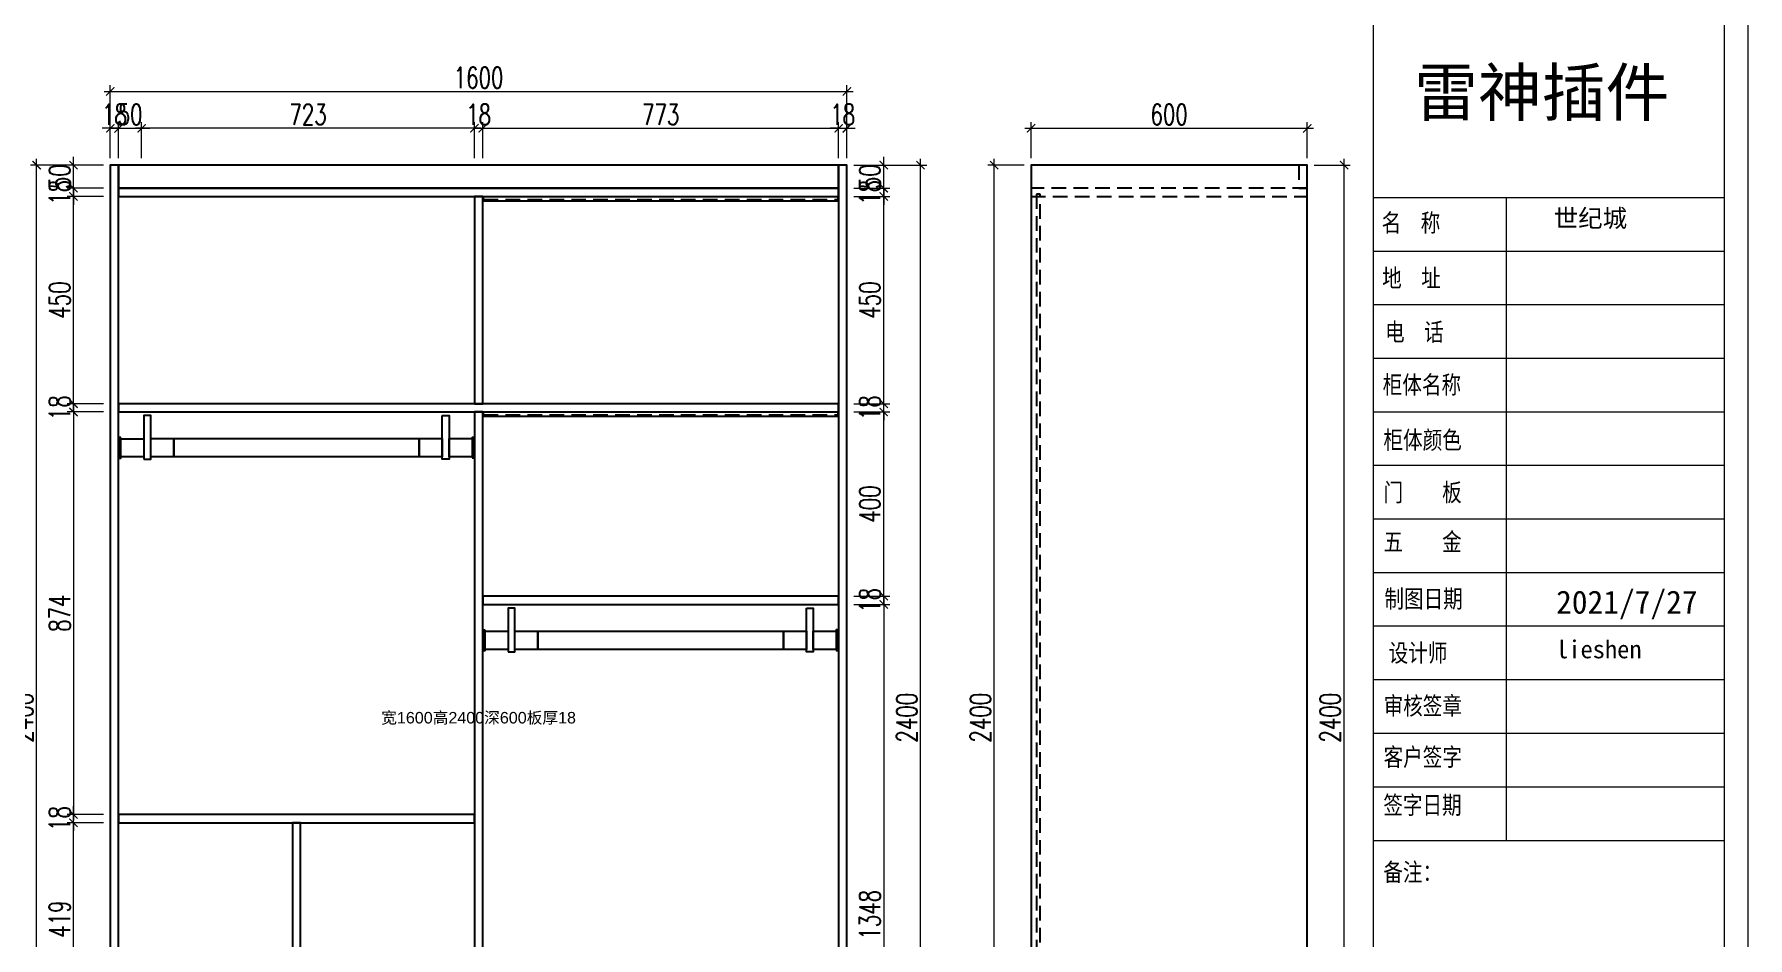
# Model space of a CAD drawing. Header units: millimetres. Extents: x -38266 to -32473, y -5741 to 727.
# Drawn here: x -36195 to -32473, y -3779 to -1817 of the extents above; entities that cross this region are included whole.
import ezdxf
from ezdxf.enums import TextEntityAlignment as Align

# ---------------------------------------------------------------- set-up
doc = ezdxf.new("R2010")
doc.units = ezdxf.units.MM
doc.header["$LTSCALE"] = 5
doc.linetypes.add('HIDDEN', pattern=[9.525, 6.35, -3.175])
for name, color, linetype in [('0-标注', 7, 'Continuous'), ('Layer_CabinetText', 3, 'Continuous'), ('图框', 7, 'Continuous'), ('柜体结构', 7, 'Continuous'), ('柜体虚线', 8, 'HIDDEN'), ('灯带', 7, 'Continuous'), ('衣杆', 7, 'Continuous')]:
    doc.layers.add(name, color=color, linetype=linetype)
doc.styles.add('DIMTEXT', font='simplex.shx', dxfattribs={"width": 0.7, "bigfont": 'gbcbig.shx'})
doc.styles.get("Standard").update_dxf_attribs({"font": 'arial.ttf'})
doc.styles.add('标注文字', font='simhei.ttf')
doc.styles.add('黑体', font='simhei.ttf', dxfattribs={"width": 0.8})
doc.dimstyles.new('雷神标注3', dxfattribs={"dimscale": 15, "dimtxt": 3, "dimasz": 1.2, "dimexe": 0.9, "dimexo": 1, "dimgap": 0.5, "dimtad": 1, "dimdec": 0, "dimzin": 13, "dimdsep": 46, "dimtxsty": 'DIMTEXT', "dimblk1": 'ARCHTICK', "dimblk2": 'ARCHTICK', "dimsah": 1, "dimcen": 2, "dimdle": 0.9, "dimclrd": 1, "dimclre": 1, "dimclrt": 1, "dimadec": 1, "dimazin": 0, "dimtfac": 1, "dimtdec": 0, "dimtix": 1, "dimtmove": 1, "dimatfit": 3, "dimfxl": 5, "dimfxlon": 1, "dimtolj": 1, "dimtzin": 13, "dimlwd": 5, "dimlwe": 5, "dimarcsym": 0})

# ---------------------------------------------------------------- blocks, each defined once
blk = doc.blocks.new('*U3')
at = {"color": 2}
for points in [[(55, -2.8), (70, -2.8), (70, 92.2), (55, 92.2)], [(703, 92.2), (718, 92.2), (718, -2.8), (703, -2.8)], [(5, 44.3), (0, 44.3), (0, 0), (5, 0)], [(5, 42), (55, 42), (55, 2.2), (5, 2.2)], [(70, 42.2), (120, 42.2), (120, 2.2), (70, 2.2)], [(120, 42.2), (653, 42.2), (653, 2.2), (120, 2.2)], [(653, 42.2), (703, 42.2), (703, 2.2), (653, 2.2)], [(718, 42.2), (768, 42.2), (768, 2.2), (718, 2.2)], [(768, 0.2), (773, 0.2), (773, 44.8), (768, 44.8)]]:
    blk.add_lwpolyline(points, close=True, dxfattribs=at)
blk = doc.blocks.new('*U4')
at = {"color": 2}
for p, q in [((0, 10), (773, 10)), ((0, 0), (0, 10)), ((773, 0), (0, 0)), ((2, 0), (2, 10)), ((771, 10), (771, 0)), ((773, 10), (773, 0))]:
    blk.add_line(p, q, dxfattribs=at)
at = {"color": 2, "linetype": 'HIDDEN'}
blk.add_line((2, 3.5), (771, 3.5), dxfattribs=at)
blk = doc.blocks.new('_ARCHTICK')
at = {"color": 0, "linetype": 'ByBlock', "const_width": 0.15}
blk.add_lwpolyline([(-0.5, -0.5), (0.5, 0.5)], dxfattribs=at)
blk = doc.blocks.new('*D50')
at = {"layer": '0-标注', "color": 1, "lineweight": 5, "transparency": 16777216}
for p, q in [((-36044.4, -3529.2), (-36122.9, -3529.2)), ((-36109.4, -3961.7), (-36109.4, -3515.7)), ((-36044.4, -3948.2), (-36122.9, -3948.2))]:
    blk.add_line(p, q, dxfattribs=at)
at = {"layer": 'Defpoints', "color": 0, "transparency": 16777216}
for p in [(-36109.4, -3529.2), (-36029.4, -3529.2), (-36029.4, -3948.2)]:
    blk.add_point(p, dxfattribs=at)
at = {"layer": '0-标注', "color": 1, "lineweight": 5, "transparency": 16777216, "xscale": 17.99999999999999, "yscale": 17.99999999999999, "zscale": 17.99999999999999}
for p, rotation in [((-36109.4, -3529.2), 90), ((-36109.4, -3948.2), 270)]:
    blk.add_blockref('_ARCHTICK', p, dxfattribs=dict(at, rotation=rotation))
at = {"layer": '0-标注', "color": 1, "transparency": 16777216, "insert": (-36139.4, -3738.7), "char_height": 45, "attachment_point": 5, "rotation": 90, "style": 'DIMTEXT'}
blk.add_mtext('\\A1;419', dxfattribs=at)
blk = doc.blocks.new('*D51')
at = {"layer": '0-标注', "color": 1, "lineweight": 5, "transparency": 16777216}
for p, q in [((-36109.4, -3511.2), (-36109.4, -3493.2)), ((-36044.4, -3511.2), (-36122.9, -3511.2)), ((-36044.4, -3529.2), (-36122.9, -3529.2)), ((-36109.4, -3529.2), (-36109.4, -3511.2)), ((-36109.4, -3529.2), (-36109.4, -3547.2))]:
    blk.add_line(p, q, dxfattribs=at)
at = {"layer": 'Defpoints', "color": 0, "transparency": 16777216}
for p in [(-36109.4, -3511.2), (-36029.4, -3511.2), (-36029.4, -3529.2)]:
    blk.add_point(p, dxfattribs=at)
at = {"layer": '0-标注', "color": 1, "lineweight": 5, "transparency": 16777216, "xscale": 17.99999999999999, "yscale": 17.99999999999999, "zscale": 17.99999999999999}
for p, rotation in [((-36109.4, -3511.2), 270), ((-36109.4, -3529.2), 90)]:
    blk.add_blockref('_ARCHTICK', p, dxfattribs=dict(at, rotation=rotation))
at = {"layer": '0-标注', "color": 1, "transparency": 16777216, "insert": (-36139.4, -3520.2), "char_height": 45, "attachment_point": 5, "rotation": 90, "style": 'DIMTEXT'}
blk.add_mtext('\\A1;18', dxfattribs=at)
blk = doc.blocks.new('*D52')
at = {"layer": '0-标注', "color": 1, "lineweight": 5, "transparency": 16777216}
for p, q in [((-36109.4, -2619.2), (-36109.4, -2601.2)), ((-36044.4, -2619.2), (-36122.9, -2619.2)), ((-36044.4, -2637.2), (-36122.9, -2637.2)), ((-36109.4, -2637.2), (-36109.4, -2619.2)), ((-36109.4, -2637.2), (-36109.4, -2655.2))]:
    blk.add_line(p, q, dxfattribs=at)
at = {"layer": 'Defpoints', "color": 0, "transparency": 16777216}
for p in [(-36109.4, -2619.2), (-36029.4, -2619.2), (-36029.4, -2637.2)]:
    blk.add_point(p, dxfattribs=at)
at = {"layer": '0-标注', "color": 1, "lineweight": 5, "transparency": 16777216, "xscale": 17.99999999999999, "yscale": 17.99999999999999, "zscale": 17.99999999999999}
for p, rotation in [((-36109.4, -2619.2), 270), ((-36109.4, -2637.2), 90)]:
    blk.add_blockref('_ARCHTICK', p, dxfattribs=dict(at, rotation=rotation))
at = {"layer": '0-标注', "color": 1, "transparency": 16777216, "insert": (-36139.4, -2628.2), "char_height": 45, "attachment_point": 5, "rotation": 90, "style": 'DIMTEXT'}
blk.add_mtext('\\A1;18', dxfattribs=at)
blk = doc.blocks.new('*D53')
at = {"layer": '0-标注', "color": 1, "lineweight": 5, "transparency": 16777216}
for p, q in [((-36109.4, -2632.7), (-36109.4, -2155.7)), ((-36044.4, -2169.2), (-36122.9, -2169.2)), ((-36044.4, -2619.2), (-36122.9, -2619.2))]:
    blk.add_line(p, q, dxfattribs=at)
at = {"layer": 'Defpoints', "color": 0, "transparency": 16777216}
for p in [(-36109.4, -2169.2), (-36029.4, -2169.2), (-36029.4, -2619.2)]:
    blk.add_point(p, dxfattribs=at)
at = {"layer": '0-标注', "color": 1, "lineweight": 5, "transparency": 16777216, "xscale": 17.99999999999999, "yscale": 17.99999999999999, "zscale": 17.99999999999999}
for p, rotation in [((-36109.4, -2169.2), 90), ((-36109.4, -2619.2), 270)]:
    blk.add_blockref('_ARCHTICK', p, dxfattribs=dict(at, rotation=rotation))
at = {"layer": '0-标注', "color": 1, "transparency": 16777216, "insert": (-36139.4, -2394.2), "char_height": 45, "attachment_point": 5, "rotation": 90, "style": 'DIMTEXT'}
blk.add_mtext('\\A1;450', dxfattribs=at)
blk = doc.blocks.new('*D54')
at = {"layer": '0-标注', "color": 1, "lineweight": 5, "transparency": 16777216}
for p, q in [((-36044.4, -2151.2), (-36122.9, -2151.2)), ((-36109.4, -2151.2), (-36109.4, -2133.2)), ((-36109.4, -2169.2), (-36109.4, -2151.2)), ((-36044.4, -2169.2), (-36122.9, -2169.2)), ((-36109.4, -2169.2), (-36109.4, -2187.2))]:
    blk.add_line(p, q, dxfattribs=at)
at = {"layer": 'Defpoints', "color": 0, "transparency": 16777216}
for p in [(-36109.4, -2151.2), (-36029.4, -2151.2), (-36029.4, -2169.2)]:
    blk.add_point(p, dxfattribs=at)
at = {"layer": '0-标注', "color": 1, "lineweight": 5, "transparency": 16777216, "xscale": 17.99999999999999, "yscale": 17.99999999999999, "zscale": 17.99999999999999}
for p, rotation in [((-36109.4, -2151.2), 270), ((-36109.4, -2169.2), 90)]:
    blk.add_blockref('_ARCHTICK', p, dxfattribs=dict(at, rotation=rotation))
at = {"layer": '0-标注', "color": 1, "transparency": 16777216, "insert": (-36139.4, -2160.2), "char_height": 45, "attachment_point": 5, "rotation": 90, "style": 'DIMTEXT'}
blk.add_mtext('\\A1;18', dxfattribs=at)
blk = doc.blocks.new('*D55')
at = {"layer": '0-标注', "color": 1, "lineweight": 5, "transparency": 16777216}
for p, q in [((-36109.4, -2101.2), (-36109.4, -2083.2)), ((-36044.4, -2101.2), (-36122.9, -2101.2)), ((-36109.4, -2151.2), (-36109.4, -2101.2)), ((-36044.4, -2151.2), (-36122.9, -2151.2)), ((-36109.4, -2151.2), (-36109.4, -2169.2))]:
    blk.add_line(p, q, dxfattribs=at)
at = {"layer": 'Defpoints', "color": 0, "transparency": 16777216}
for p in [(-36109.4, -2101.2), (-36029.4, -2101.2), (-36029.4, -2151.2)]:
    blk.add_point(p, dxfattribs=at)
at = {"layer": '0-标注', "color": 1, "lineweight": 5, "transparency": 16777216, "xscale": 17.99999999999999, "yscale": 17.99999999999999, "zscale": 17.99999999999999}
for p, rotation in [((-36109.4, -2101.2), 270), ((-36109.4, -2151.2), 90)]:
    blk.add_blockref('_ARCHTICK', p, dxfattribs=dict(at, rotation=rotation))
at = {"layer": '0-标注', "color": 1, "transparency": 16777216, "insert": (-36139.4, -2126.2), "char_height": 45, "attachment_point": 5, "rotation": 90, "style": 'DIMTEXT'}
blk.add_mtext('\\A1;50', dxfattribs=at)
blk = doc.blocks.new('*D56')
at = {"layer": '0-标注', "color": 1, "lineweight": 5, "transparency": 16777216}
for p, q in [((-36114.4, -2101.2), (-36202.9, -2101.2)), ((-36189.4, -4514.7), (-36189.4, -2087.7)), ((-36114.4, -4501.2), (-36202.9, -4501.2))]:
    blk.add_line(p, q, dxfattribs=at)
at = {"layer": 'Defpoints', "color": 0, "transparency": 16777216}
for p in [(-36189.4, -2101.2), (-36029.4, -2101.2), (-36029.4, -4501.2)]:
    blk.add_point(p, dxfattribs=at)
at = {"layer": '0-标注', "color": 1, "lineweight": 5, "transparency": 16777216, "xscale": 17.99999999999999, "yscale": 17.99999999999999, "zscale": 17.99999999999999}
for p, rotation in [((-36189.4, -2101.2), 90), ((-36189.4, -4501.2), 270)]:
    blk.add_blockref('_ARCHTICK', p, dxfattribs=dict(at, rotation=rotation))
at = {"layer": '0-标注', "color": 1, "transparency": 16777216, "insert": (-36219.4, -3301.2), "char_height": 45, "attachment_point": 5, "rotation": 90, "style": 'DIMTEXT'}
blk.add_mtext('\\A1;2400', dxfattribs=at)
blk = doc.blocks.new('*D57')
at = {"layer": '0-标注', "color": 1, "lineweight": 5, "transparency": 16777216}
for p, q in [((-36029.4, -2086.2), (-36029.4, -2007.7)), ((-36011.4, -2086.2), (-36011.4, -2007.7)), ((-36029.4, -2021.2), (-36047.4, -2021.2)), ((-36029.4, -2021.2), (-36011.4, -2021.2)), ((-36011.4, -2021.2), (-35993.4, -2021.2))]:
    blk.add_line(p, q, dxfattribs=at)
at = {"layer": 'Defpoints', "color": 0, "transparency": 16777216}
for p in [(-36011.4, -2021.2), (-36029.4, -2101.2), (-36011.4, -2101.2)]:
    blk.add_point(p, dxfattribs=at)
at = {"layer": '0-标注', "color": 1, "lineweight": 5, "transparency": 16777216, "xscale": 17.99999999999999, "yscale": 17.99999999999999, "zscale": 17.99999999999999}
blk.add_blockref('_ARCHTICK', (-36029.4, -2021.2), dxfattribs=at)
at = {"layer": '0-标注', "color": 1, "lineweight": 5, "transparency": 16777216, "xscale": 17.99999999999999, "yscale": 17.99999999999999, "zscale": 17.99999999999999, "rotation": 180}
blk.add_blockref('_ARCHTICK', (-36011.4, -2021.2), dxfattribs=at)
at = {"layer": '0-标注', "color": 1, "transparency": 16777216, "insert": (-36020.4, -1991.2), "char_height": 45, "attachment_point": 5, "style": 'DIMTEXT'}
blk.add_mtext('\\A1;18', dxfattribs=at)
blk = doc.blocks.new('*D58')
at = {"layer": '0-标注', "color": 1, "lineweight": 5, "transparency": 16777216}
for p, q in [((-36011.4, -2086.2), (-36011.4, -2007.7)), ((-35961.4, -2086.2), (-35961.4, -2007.7)), ((-36011.4, -2021.2), (-36029.4, -2021.2)), ((-36011.4, -2021.2), (-35961.4, -2021.2)), ((-35961.4, -2021.2), (-35943.4, -2021.2))]:
    blk.add_line(p, q, dxfattribs=at)
at = {"layer": 'Defpoints', "color": 0, "transparency": 16777216}
for p in [(-35961.4, -2021.2), (-36011.4, -2101.2), (-35961.4, -2101.2)]:
    blk.add_point(p, dxfattribs=at)
at = {"layer": '0-标注', "color": 1, "lineweight": 5, "transparency": 16777216, "xscale": 17.99999999999999, "yscale": 17.99999999999999, "zscale": 17.99999999999999}
blk.add_blockref('_ARCHTICK', (-36011.4, -2021.2), dxfattribs=at)
at = {"layer": '0-标注', "color": 1, "lineweight": 5, "transparency": 16777216, "xscale": 17.99999999999999, "yscale": 17.99999999999999, "zscale": 17.99999999999999, "rotation": 180}
blk.add_blockref('_ARCHTICK', (-35961.4, -2021.2), dxfattribs=at)
at = {"layer": '0-标注', "color": 1, "transparency": 16777216, "insert": (-35986.4, -1991.2), "char_height": 45, "attachment_point": 5, "style": 'DIMTEXT'}
blk.add_mtext('\\A1;50', dxfattribs=at)
blk = doc.blocks.new('*D59')
at = {"layer": '0-标注', "color": 1, "lineweight": 5, "transparency": 16777216}
for p, q in [((-35238.4, -2086.2), (-35238.4, -2007.7)), ((-35220.4, -2086.2), (-35220.4, -2007.7)), ((-35238.4, -2021.2), (-35256.4, -2021.2)), ((-35238.4, -2021.2), (-35220.4, -2021.2)), ((-35220.4, -2021.2), (-35202.4, -2021.2))]:
    blk.add_line(p, q, dxfattribs=at)
at = {"layer": 'Defpoints', "color": 0, "transparency": 16777216}
for p in [(-35220.4, -2021.2), (-35238.4, -2101.2), (-35220.4, -2101.2)]:
    blk.add_point(p, dxfattribs=at)
at = {"layer": '0-标注', "color": 1, "lineweight": 5, "transparency": 16777216, "xscale": 17.99999999999999, "yscale": 17.99999999999999, "zscale": 17.99999999999999}
blk.add_blockref('_ARCHTICK', (-35238.4, -2021.2), dxfattribs=at)
at = {"layer": '0-标注', "color": 1, "lineweight": 5, "transparency": 16777216, "xscale": 17.99999999999999, "yscale": 17.99999999999999, "zscale": 17.99999999999999, "rotation": 180}
blk.add_blockref('_ARCHTICK', (-35220.4, -2021.2), dxfattribs=at)
at = {"layer": '0-标注', "color": 1, "transparency": 16777216, "insert": (-35229.4, -1991.2), "char_height": 45, "attachment_point": 5, "style": 'DIMTEXT'}
blk.add_mtext('\\A1;18', dxfattribs=at)
blk = doc.blocks.new('*D60')
at = {"layer": '0-标注', "color": 1, "lineweight": 5, "transparency": 16777216}
for p, q in [((-35220.4, -2086.2), (-35220.4, -2007.7)), ((-34447.4, -2086.2), (-34447.4, -2007.7)), ((-35233.9, -2021.2), (-34433.9, -2021.2))]:
    blk.add_line(p, q, dxfattribs=at)
at = {"layer": 'Defpoints', "color": 0, "transparency": 16777216}
for p in [(-34447.4, -2021.2), (-35220.4, -2101.2), (-34447.4, -2101.2)]:
    blk.add_point(p, dxfattribs=at)
at = {"layer": '0-标注', "color": 1, "lineweight": 5, "transparency": 16777216, "xscale": 17.99999999999999, "yscale": 17.99999999999999, "zscale": 17.99999999999999, "rotation": 180}
blk.add_blockref('_ARCHTICK', (-35220.4, -2021.2), dxfattribs=at)
at = {"layer": '0-标注', "color": 1, "lineweight": 5, "transparency": 16777216, "xscale": 17.99999999999999, "yscale": 17.99999999999999, "zscale": 17.99999999999999}
blk.add_blockref('_ARCHTICK', (-34447.4, -2021.2), dxfattribs=at)
at = {"layer": '0-标注', "color": 1, "transparency": 16777216, "insert": (-34833.9, -1991.2), "char_height": 45, "attachment_point": 5, "style": 'DIMTEXT'}
blk.add_mtext('\\A1;773', dxfattribs=at)
blk = doc.blocks.new('*D61')
at = {"layer": '0-标注', "color": 1, "lineweight": 5, "transparency": 16777216}
for p, q in [((-34447.4, -2086.2), (-34447.4, -2007.7)), ((-34429.4, -2086.2), (-34429.4, -2007.7)), ((-34447.4, -2021.2), (-34465.4, -2021.2)), ((-34447.4, -2021.2), (-34429.4, -2021.2)), ((-34429.4, -2021.2), (-34411.4, -2021.2))]:
    blk.add_line(p, q, dxfattribs=at)
at = {"layer": 'Defpoints', "color": 0, "transparency": 16777216}
for p in [(-34429.4, -2021.2), (-34447.4, -2101.2), (-34429.4, -2101.2)]:
    blk.add_point(p, dxfattribs=at)
at = {"layer": '0-标注', "color": 1, "lineweight": 5, "transparency": 16777216, "xscale": 17.99999999999999, "yscale": 17.99999999999999, "zscale": 17.99999999999999}
blk.add_blockref('_ARCHTICK', (-34447.4, -2021.2), dxfattribs=at)
at = {"layer": '0-标注', "color": 1, "lineweight": 5, "transparency": 16777216, "xscale": 17.99999999999999, "yscale": 17.99999999999999, "zscale": 17.99999999999999, "rotation": 180}
blk.add_blockref('_ARCHTICK', (-34429.4, -2021.2), dxfattribs=at)
at = {"layer": '0-标注', "color": 1, "transparency": 16777216, "insert": (-34438.4, -1991.2), "char_height": 45, "attachment_point": 5, "style": 'DIMTEXT'}
blk.add_mtext('\\A1;18', dxfattribs=at)
blk = doc.blocks.new('*D62')
at = {"layer": '0-标注', "color": 1, "lineweight": 5, "transparency": 16777216}
for p, q in [((-36029.4, -2016.2), (-36029.4, -1927.7)), ((-34429.4, -2016.2), (-34429.4, -1927.7)), ((-36042.9, -1941.2), (-34415.9, -1941.2))]:
    blk.add_line(p, q, dxfattribs=at)
at = {"layer": 'Defpoints', "color": 0, "transparency": 16777216}
for p in [(-34429.4, -1941.2), (-36029.4, -2101.2), (-34429.4, -2101.2)]:
    blk.add_point(p, dxfattribs=at)
at = {"layer": '0-标注', "color": 1, "lineweight": 5, "transparency": 16777216, "xscale": 17.99999999999999, "yscale": 17.99999999999999, "zscale": 17.99999999999999, "rotation": 180}
blk.add_blockref('_ARCHTICK', (-36029.4, -1941.2), dxfattribs=at)
at = {"layer": '0-标注', "color": 1, "lineweight": 5, "transparency": 16777216, "xscale": 17.99999999999999, "yscale": 17.99999999999999, "zscale": 17.99999999999999}
blk.add_blockref('_ARCHTICK', (-34429.4, -1941.2), dxfattribs=at)
at = {"layer": '0-标注', "color": 1, "transparency": 16777216, "insert": (-35229.4, -1911.2), "char_height": 45, "attachment_point": 5, "style": 'DIMTEXT'}
blk.add_mtext('\\A1;1600', dxfattribs=at)
blk = doc.blocks.new('*D65')
at = {"layer": '0-标注', "color": 1, "lineweight": 5, "transparency": 16777216}
for p, q in [((-34414.4, -3037.2), (-34335.9, -3037.2)), ((-34349.4, -3037.2), (-34349.4, -3019.2)), ((-34349.4, -3055.2), (-34349.4, -3037.2)), ((-34414.4, -3055.2), (-34335.9, -3055.2)), ((-34349.4, -3055.2), (-34349.4, -3073.2))]:
    blk.add_line(p, q, dxfattribs=at)
at = {"layer": 'Defpoints', "color": 0, "transparency": 16777216}
for p in [(-34429.4, -3037.2), (-34349.4, -3037.2), (-34429.4, -3055.2)]:
    blk.add_point(p, dxfattribs=at)
at = {"layer": '0-标注', "color": 1, "lineweight": 5, "transparency": 16777216, "xscale": 17.99999999999999, "yscale": 17.99999999999999, "zscale": 17.99999999999999}
for p, rotation in [((-34349.4, -3037.2), 270), ((-34349.4, -3055.2), 90)]:
    blk.add_blockref('_ARCHTICK', p, dxfattribs=dict(at, rotation=rotation))
at = {"layer": '0-标注', "color": 1, "transparency": 16777216, "insert": (-34379.4, -3046.2), "char_height": 45, "attachment_point": 5, "rotation": 90, "style": 'DIMTEXT'}
blk.add_mtext('\\A1;18', dxfattribs=at)
blk = doc.blocks.new('*D66')
at = {"layer": '0-标注', "color": 1, "lineweight": 5, "transparency": 16777216}
for p, q in [((-34414.4, -2637.2), (-34335.9, -2637.2)), ((-34349.4, -3050.7), (-34349.4, -2623.7)), ((-34414.4, -3037.2), (-34335.9, -3037.2))]:
    blk.add_line(p, q, dxfattribs=at)
at = {"layer": 'Defpoints', "color": 0, "transparency": 16777216}
for p in [(-34429.4, -2637.2), (-34349.4, -2637.2), (-34429.4, -3037.2)]:
    blk.add_point(p, dxfattribs=at)
at = {"layer": '0-标注', "color": 1, "lineweight": 5, "transparency": 16777216, "xscale": 17.99999999999999, "yscale": 17.99999999999999, "zscale": 17.99999999999999}
for p, rotation in [((-34349.4, -2637.2), 90), ((-34349.4, -3037.2), 270)]:
    blk.add_blockref('_ARCHTICK', p, dxfattribs=dict(at, rotation=rotation))
at = {"layer": '0-标注', "color": 1, "transparency": 16777216, "insert": (-34379.4, -2837.2), "char_height": 45, "attachment_point": 5, "rotation": 90, "style": 'DIMTEXT'}
blk.add_mtext('\\A1;400', dxfattribs=at)
blk = doc.blocks.new('*D67')
at = {"layer": '0-标注', "color": 1, "lineweight": 5, "transparency": 16777216}
for p, q in [((-34349.4, -2619.2), (-34349.4, -2601.2)), ((-34414.4, -2619.2), (-34335.9, -2619.2)), ((-34414.4, -2637.2), (-34335.9, -2637.2)), ((-34349.4, -2637.2), (-34349.4, -2619.2)), ((-34349.4, -2637.2), (-34349.4, -2655.2))]:
    blk.add_line(p, q, dxfattribs=at)
at = {"layer": 'Defpoints', "color": 0, "transparency": 16777216}
for p in [(-34429.4, -2619.2), (-34429.4, -2637.2), (-34349.4, -2619.2)]:
    blk.add_point(p, dxfattribs=at)
at = {"layer": '0-标注', "color": 1, "lineweight": 5, "transparency": 16777216, "xscale": 17.99999999999999, "yscale": 17.99999999999999, "zscale": 17.99999999999999}
for p, rotation in [((-34349.4, -2619.2), 270), ((-34349.4, -2637.2), 90)]:
    blk.add_blockref('_ARCHTICK', p, dxfattribs=dict(at, rotation=rotation))
at = {"layer": '0-标注', "color": 1, "transparency": 16777216, "insert": (-34379.4, -2628.2), "char_height": 45, "attachment_point": 5, "rotation": 90, "style": 'DIMTEXT'}
blk.add_mtext('\\A1;18', dxfattribs=at)
blk = doc.blocks.new('*D68')
at = {"layer": '0-标注', "color": 1, "lineweight": 5, "transparency": 16777216}
for p, q in [((-34349.4, -2632.7), (-34349.4, -2155.7)), ((-34414.4, -2169.2), (-34335.9, -2169.2)), ((-34414.4, -2619.2), (-34335.9, -2619.2))]:
    blk.add_line(p, q, dxfattribs=at)
at = {"layer": 'Defpoints', "color": 0, "transparency": 16777216}
for p in [(-34429.4, -2169.2), (-34349.4, -2169.2), (-34429.4, -2619.2)]:
    blk.add_point(p, dxfattribs=at)
at = {"layer": '0-标注', "color": 1, "lineweight": 5, "transparency": 16777216, "xscale": 17.99999999999999, "yscale": 17.99999999999999, "zscale": 17.99999999999999}
for p, rotation in [((-34349.4, -2169.2), 90), ((-34349.4, -2619.2), 270)]:
    blk.add_blockref('_ARCHTICK', p, dxfattribs=dict(at, rotation=rotation))
at = {"layer": '0-标注', "color": 1, "transparency": 16777216, "insert": (-34379.4, -2394.2), "char_height": 45, "attachment_point": 5, "rotation": 90, "style": 'DIMTEXT'}
blk.add_mtext('\\A1;450', dxfattribs=at)
blk = doc.blocks.new('*D69')
at = {"layer": '0-标注', "color": 1, "lineweight": 5, "transparency": 16777216}
for p, q in [((-34414.4, -2151.2), (-34335.9, -2151.2)), ((-34349.4, -2151.2), (-34349.4, -2133.2)), ((-34349.4, -2169.2), (-34349.4, -2151.2)), ((-34414.4, -2169.2), (-34335.9, -2169.2)), ((-34349.4, -2169.2), (-34349.4, -2187.2))]:
    blk.add_line(p, q, dxfattribs=at)
at = {"layer": 'Defpoints', "color": 0, "transparency": 16777216}
for p in [(-34429.4, -2151.2), (-34349.4, -2151.2), (-34429.4, -2169.2)]:
    blk.add_point(p, dxfattribs=at)
at = {"layer": '0-标注', "color": 1, "lineweight": 5, "transparency": 16777216, "xscale": 17.99999999999999, "yscale": 17.99999999999999, "zscale": 17.99999999999999}
for p, rotation in [((-34349.4, -2151.2), 270), ((-34349.4, -2169.2), 90)]:
    blk.add_blockref('_ARCHTICK', p, dxfattribs=dict(at, rotation=rotation))
at = {"layer": '0-标注', "color": 1, "transparency": 16777216, "insert": (-34379.4, -2160.2), "char_height": 45, "attachment_point": 5, "rotation": 90, "style": 'DIMTEXT'}
blk.add_mtext('\\A1;18', dxfattribs=at)
blk = doc.blocks.new('*D70')
at = {"layer": '0-标注', "color": 1, "lineweight": 5, "transparency": 16777216}
for p, q in [((-34349.4, -2101.2), (-34349.4, -2083.2)), ((-34414.4, -2101.2), (-34335.9, -2101.2)), ((-34349.4, -2151.2), (-34349.4, -2101.2)), ((-34414.4, -2151.2), (-34335.9, -2151.2)), ((-34349.4, -2151.2), (-34349.4, -2169.2))]:
    blk.add_line(p, q, dxfattribs=at)
at = {"layer": 'Defpoints', "color": 0, "transparency": 16777216}
for p in [(-34429.4, -2101.2), (-34349.4, -2101.2), (-34429.4, -2151.2)]:
    blk.add_point(p, dxfattribs=at)
at = {"layer": '0-标注', "color": 1, "lineweight": 5, "transparency": 16777216, "xscale": 17.99999999999999, "yscale": 17.99999999999999, "zscale": 17.99999999999999}
for p, rotation in [((-34349.4, -2101.2), 270), ((-34349.4, -2151.2), 90)]:
    blk.add_blockref('_ARCHTICK', p, dxfattribs=dict(at, rotation=rotation))
at = {"layer": '0-标注', "color": 1, "transparency": 16777216, "insert": (-34379.4, -2126.2), "char_height": 45, "attachment_point": 5, "rotation": 90, "style": 'DIMTEXT'}
blk.add_mtext('\\A1;50', dxfattribs=at)
blk = doc.blocks.new('*D71')
at = {"layer": '0-标注', "color": 1, "lineweight": 5, "transparency": 16777216}
for p, q in [((-34344.4, -2101.2), (-34255.9, -2101.2)), ((-34269.4, -4514.7), (-34269.4, -2087.7)), ((-34344.4, -4501.2), (-34255.9, -4501.2))]:
    blk.add_line(p, q, dxfattribs=at)
at = {"layer": 'Defpoints', "color": 0, "transparency": 16777216}
for p in [(-34429.4, -2101.2), (-34269.4, -2101.2), (-34429.4, -4501.2)]:
    blk.add_point(p, dxfattribs=at)
at = {"layer": '0-标注', "color": 1, "lineweight": 5, "transparency": 16777216, "xscale": 17.99999999999999, "yscale": 17.99999999999999, "zscale": 17.99999999999999}
for p, rotation in [((-34269.4, -2101.2), 90), ((-34269.4, -4501.2), 270)]:
    blk.add_blockref('_ARCHTICK', p, dxfattribs=dict(at, rotation=rotation))
at = {"layer": '0-标注', "color": 1, "transparency": 16777216, "insert": (-34299.4, -3301.2), "char_height": 45, "attachment_point": 5, "rotation": 90, "style": 'DIMTEXT'}
blk.add_mtext('\\A1;2400', dxfattribs=at)
blk = doc.blocks.new('*D72')
at = {"layer": '0-标注', "color": 1, "lineweight": 5, "transparency": 16777216}
for p, q in [((-34349.4, -3041.7), (-34349.4, -4416.7)), ((-34414.4, -3055.2), (-34335.9, -3055.2)), ((-34414.4, -4403.2), (-34335.9, -4403.2))]:
    blk.add_line(p, q, dxfattribs=at)
at = {"layer": 'Defpoints', "color": 0, "transparency": 16777216}
for p in [(-34429.4, -3055.2), (-34429.4, -4403.2), (-34349.4, -4403.2)]:
    blk.add_point(p, dxfattribs=at)
at = {"layer": '0-标注', "color": 1, "lineweight": 5, "transparency": 16777216, "xscale": 17.99999999999999, "yscale": 17.99999999999999, "zscale": 17.99999999999999}
for p, rotation in [((-34349.4, -3055.2), 90), ((-34349.4, -4403.2), 270)]:
    blk.add_blockref('_ARCHTICK', p, dxfattribs=dict(at, rotation=rotation))
at = {"layer": '0-标注', "color": 1, "transparency": 16777216, "insert": (-34379.4, -3729.2), "char_height": 45, "attachment_point": 5, "rotation": 90, "style": 'DIMTEXT'}
blk.add_mtext('\\A1;1348', dxfattribs=at)
blk = doc.blocks.new('*D73')
at = {"layer": '0-标注', "color": 1, "lineweight": 5, "transparency": 16777216}
for p, q in [((-35961.4, -2086.2), (-35961.4, -2007.7)), ((-35238.4, -2086.2), (-35238.4, -2007.7)), ((-35224.9, -2021.2), (-35974.9, -2021.2))]:
    blk.add_line(p, q, dxfattribs=at)
at = {"layer": 'Defpoints', "color": 0, "transparency": 16777216}
for p in [(-35961.4, -2021.2), (-35961.4, -2101.2), (-35238.4, -2101.2)]:
    blk.add_point(p, dxfattribs=at)
at = {"layer": '0-标注', "color": 1, "lineweight": 5, "transparency": 16777216, "xscale": 17.99999999999999, "yscale": 17.99999999999999, "zscale": 17.99999999999999, "rotation": 180}
blk.add_blockref('_ARCHTICK', (-35961.4, -2021.2), dxfattribs=at)
at = {"layer": '0-标注', "color": 1, "lineweight": 5, "transparency": 16777216, "xscale": 17.99999999999999, "yscale": 17.99999999999999, "zscale": 17.99999999999999}
blk.add_blockref('_ARCHTICK', (-35238.4, -2021.2), dxfattribs=at)
at = {"layer": '0-标注', "color": 1, "transparency": 16777216, "insert": (-35599.9, -1991.2), "char_height": 45, "attachment_point": 5, "style": 'DIMTEXT'}
blk.add_mtext('\\A1;723', dxfattribs=at)
blk = doc.blocks.new('*D74')
at = {"layer": '0-标注', "color": 1, "lineweight": 5, "transparency": 16777216}
for p, q in [((-36044.4, -2637.2), (-36122.9, -2637.2)), ((-36109.4, -2623.7), (-36109.4, -3524.7)), ((-36044.4, -3511.2), (-36122.9, -3511.2))]:
    blk.add_line(p, q, dxfattribs=at)
at = {"layer": 'Defpoints', "color": 0, "transparency": 16777216}
for p in [(-36029.4, -2637.2), (-36109.4, -3511.2), (-36029.4, -3511.2)]:
    blk.add_point(p, dxfattribs=at)
at = {"layer": '0-标注', "color": 1, "lineweight": 5, "transparency": 16777216, "xscale": 17.99999999999999, "yscale": 17.99999999999999, "zscale": 17.99999999999999}
for p, rotation in [((-36109.4, -2637.2), 90), ((-36109.4, -3511.2), 270)]:
    blk.add_blockref('_ARCHTICK', p, dxfattribs=dict(at, rotation=rotation))
at = {"layer": '0-标注', "color": 1, "transparency": 16777216, "insert": (-36139.4, -3074.2), "char_height": 45, "attachment_point": 5, "rotation": 90, "style": 'DIMTEXT'}
blk.add_mtext('\\A1;874', dxfattribs=at)
blk = doc.blocks.new('*D76')
at = {"layer": '0-标注', "color": 1, "lineweight": 5, "transparency": 16777216}
for p, q in [((-34044.4, -2101.2), (-34122.9, -2101.2)), ((-34109.4, -4514.7), (-34109.4, -2087.7)), ((-34044.4, -4501.2), (-34122.9, -4501.2))]:
    blk.add_line(p, q, dxfattribs=at)
at = {"layer": 'Defpoints', "color": 0, "transparency": 16777216}
for p in [(-34109.4, -2101.2), (-34029.4, -2101.2), (-34029.4, -4501.2)]:
    blk.add_point(p, dxfattribs=at)
at = {"layer": '0-标注', "color": 1, "lineweight": 5, "transparency": 16777216, "xscale": 17.99999999999999, "yscale": 17.99999999999999, "zscale": 17.99999999999999}
for p, rotation in [((-34109.4, -2101.2), 90), ((-34109.4, -4501.2), 270)]:
    blk.add_blockref('_ARCHTICK', p, dxfattribs=dict(at, rotation=rotation))
at = {"layer": '0-标注', "color": 1, "transparency": 16777216, "insert": (-34139.4, -3301.2), "char_height": 45, "attachment_point": 5, "rotation": 90, "style": 'DIMTEXT'}
blk.add_mtext('\\A1;2400', dxfattribs=at)
blk = doc.blocks.new('*D77')
at = {"layer": '0-标注', "color": 1, "lineweight": 5, "transparency": 16777216}
for p, q in [((-34029.4, -2086.2), (-34029.4, -2007.7)), ((-33429.4, -2086.2), (-33429.4, -2007.7)), ((-34042.9, -2021.2), (-33415.9, -2021.2))]:
    blk.add_line(p, q, dxfattribs=at)
at = {"layer": 'Defpoints', "color": 0, "transparency": 16777216}
for p in [(-33429.4, -2021.2), (-34029.4, -2101.2), (-33429.4, -2101.2)]:
    blk.add_point(p, dxfattribs=at)
at = {"layer": '0-标注', "color": 1, "lineweight": 5, "transparency": 16777216, "xscale": 17.99999999999999, "yscale": 17.99999999999999, "zscale": 17.99999999999999, "rotation": 180}
blk.add_blockref('_ARCHTICK', (-34029.4, -2021.2), dxfattribs=at)
at = {"layer": '0-标注', "color": 1, "lineweight": 5, "transparency": 16777216, "xscale": 17.99999999999999, "yscale": 17.99999999999999, "zscale": 17.99999999999999}
blk.add_blockref('_ARCHTICK', (-33429.4, -2021.2), dxfattribs=at)
at = {"layer": '0-标注', "color": 1, "transparency": 16777216, "insert": (-33729.4, -1991.2), "char_height": 45, "attachment_point": 5, "style": 'DIMTEXT'}
blk.add_mtext('\\A1;600', dxfattribs=at)
blk = doc.blocks.new('*D78')
at = {"layer": '0-标注', "color": 1, "lineweight": 5, "transparency": 16777216}
for p, q in [((-33414.4, -2101.2), (-33335.9, -2101.2)), ((-33349.4, -4514.7), (-33349.4, -2087.7)), ((-33414.4, -4501.2), (-33335.9, -4501.2))]:
    blk.add_line(p, q, dxfattribs=at)
at = {"layer": 'Defpoints', "color": 0, "transparency": 16777216}
for p in [(-33429.4, -2101.2), (-33349.4, -2101.2), (-33429.4, -4501.2)]:
    blk.add_point(p, dxfattribs=at)
at = {"layer": '0-标注', "color": 1, "lineweight": 5, "transparency": 16777216, "xscale": 17.99999999999999, "yscale": 17.99999999999999, "zscale": 17.99999999999999}
for p, rotation in [((-33349.4, -2101.2), 90), ((-33349.4, -4501.2), 270)]:
    blk.add_blockref('_ARCHTICK', p, dxfattribs=dict(at, rotation=rotation))
at = {"layer": '0-标注', "color": 1, "transparency": 16777216, "insert": (-33379.4, -3301.2), "char_height": 45, "attachment_point": 5, "rotation": 90, "style": 'DIMTEXT'}
blk.add_mtext('\\A1;2400', dxfattribs=at)
blk = doc.blocks.new('雷神图框')
at = {"color": 4, "lineweight": 5}
blk.add_line((297.35, 210.02), (297.35, 0), dxfattribs=at)
at = {"color": 0, "lineweight": 5}
for p, q in [((294.78, 2.58), (294.78, 207.44)), ((294.78, 2.58), (294.78, 205.24)), ((255.61, 183.21), (294.78, 183.21)), ((270.42, 183.21), (270.42, 111.55)), ((255.61, 177.23), (294.78, 177.23)), ((255.61, 171.26), (294.78, 171.26)), ((255.61, 165.29), (294.78, 165.29)), ((255.61, 159.32), (294.78, 159.32)), ((255.61, 153.35), (294.78, 153.35)), ((255.61, 147.38), (294.78, 147.38)), ((255.61, 141.41), (294.78, 141.41)), ((255.61, 135.44), (294.78, 135.44)), ((255.61, 129.46), (294.78, 129.46)), ((255.61, 123.49), (294.78, 123.49)), ((255.61, 117.52), (294.78, 117.52)), ((255.61, 111.55), (294.78, 111.55))]:
    blk.add_line(p, q, dxfattribs=at)
at = {"lineweight": 5}
blk.add_lwpolyline([(2.58, 207.44), (255.61, 207.44), (255.61, 2.58), (2.58, 2.58)], close=True, dxfattribs=at)
at = {"lineweight": 5, "insert": (260.16, 197.52), "char_height": 5.2168, "width": 31.2462, "attachment_point": 1}
blk.add_mtext('{\\fSimHei|b0|i0|c134|p49;雷神插件}', dxfattribs=at)
at = {"linetype": 'ByBlock', "lineweight": 5, "char_height": 2, "style": '黑体'}
for s, insert, width, attachment_point in [('{\\fSimSun|b0|i0|c134|p2;名  称    }', (256.54, 180.27), 13.888, 4), ('{\\fSimSun|b0|i0|c134|p2;地  址}', (256.6, 174.14), 7.8193, 4), ('{\\fSimSun|b0|i0|c134|p2;电  话}', (256.92, 168.1), 8.3145, 4), ('{\\fSimSun|b0|i0|c134|p2;柜体名称}', (256.67, 162.22), 10.5259, 4), ('{\\fSimSun|b0|i0|c134|p2;柜体颜色}', (256.75, 156.06), 11.2806, 4), ('{\\fSimSun|b0|i0|c134|p2;门    板}', (256.75, 150.22), 11.3071, 4), ('{\\fSimSun|b0|i0|c134|p2;五    金}', (256.75, 144.75), 10.5874, 4), ('{\\fSimSun|b0|i0|c134|p2;制图日期}', (256.85, 138.36), 10.3679, 4), ('{\\fSimSun|b0|i0|c134|p2;设计师}', (257.32, 132.33), 9.3265, 4), ('{\\fSimSun|b0|i0|c134|p2;审核签章}', (256.76, 126.43), 11.5879, 4), ('{\\fSimSun|b0|i0|c134|p2;客户签字\\P  }', (256.76, 121.84), 10.5966, 1), ('{\\fSimSun|b0|i0|c134|p2;签字日期\\P  }', (256.73, 116.48), 10.7334, 1), ('{\\fSimSun|b0|i0|c134|p2;备注：  }', (256.73, 109.01), 9.3189, 1)]:
    blk.add_mtext(s, dxfattribs=dict(at, insert=insert, width=width, attachment_point=attachment_point))
at = {"lineweight": 5, "attachment_point": 1, "style": '标注文字'}
for s, insert, char_height, width in [('世纪城', (275.72, 181.89), 2, 18.7015), ('{\\fSimSun|b0|i0|c0|p2;2021/7/27}', (275.99, 139.39), 2.5762, 17.5062), ('{\\fSimSun|b0|i0|c134|p2;lieshen}', (275.99, 133.84), 2, 11.6855)]:
    blk.add_mtext(s, dxfattribs=dict(at, insert=insert, char_height=char_height, width=width))

msp = doc.modelspace()

# ---------------------------------------------------------------- linework, layer by layer
at = {"layer": '柜体结构', "color": 7}
for points in [[(-36029.4, -4501.2), (-36011.4, -4501.2), (-36011.4, -2101.2), (-36029.4, -2101.2)], [(-36011.4, -2151.2), (-34447.4, -2151.2), (-34447.4, -2101.2), (-36011.4, -2101.2)], [(-34447.4, -4501.2), (-34429.4, -4501.2), (-34429.4, -2101.2), (-34447.4, -2101.2)], [(-34029.4, -4501.2), (-33429.4, -4501.2), (-33429.4, -2101.2), (-34029.4, -2101.2)], [(-36011.4, -2169.2), (-34447.4, -2169.2), (-34447.4, -2151.2), (-36011.4, -2151.2)]]:
    msp.add_lwpolyline(points, close=True, dxfattribs=at)
at = {"layer": '柜体结构'}
for points in [[(-35238.4, -2619.2), (-35220.4, -2619.2), (-35220.4, -2169.2), (-35238.4, -2169.2)], [(-36011.4, -2637.2), (-34447.4, -2637.2), (-34447.4, -2619.2), (-36011.4, -2619.2)], [(-35238.4, -4403.2), (-35220.4, -4403.2), (-35220.4, -2637.2), (-35238.4, -2637.2)], [(-35220.4, -3055.2), (-34447.4, -3055.2), (-34447.4, -3037.2), (-35220.4, -3037.2)], [(-36011.4, -3529.2), (-35238.4, -3529.2), (-35238.4, -3511.2), (-36011.4, -3511.2)], [(-35633.9, -4403.2), (-35615.9, -4403.2), (-35615.9, -3529.2), (-35633.9, -3529.2)]]:
    msp.add_lwpolyline(points, close=True, dxfattribs=at)
at = {"layer": '柜体虚线', "color": 7}
for points in [[(-33447.4, -2151.2), (-33429.4, -2151.2), (-33429.4, -2101.2), (-33447.4, -2101.2)], [(-34029.4, -2169.2), (-33429.4, -2169.2), (-33429.4, -2151.2), (-34029.4, -2151.2)], [(-34017.4, -4408.2), (-34009.4, -4408.2), (-34009.4, -2164.2), (-34017.4, -2164.2)]]:
    msp.add_lwpolyline(points, close=True, dxfattribs=at)

# ---------------------------------------------------------------- block references
at = {"layer": '图框', "xscale": 19.48455376630079, "yscale": 19.48455376630079, "zscale": 19.48455376630079}
msp.add_blockref('雷神图框', (-38266.4, -5741), dxfattribs=at)
at = {"layer": '灯带', "color": 7}
for p in [(-35220.4, -2179.2), (-35220.4, -2647.2)]:
    msp.add_blockref('*U4', p, dxfattribs=at)
at = {"layer": '衣杆', "color": 7}
for p in [(-36011.4, -2737.2), (-35220.4, -3155.2)]:
    msp.add_blockref('*U3', p, dxfattribs=at)

# ---------------------------------------------------------------- texts
at = {"layer": 'Layer_CabinetText', "color": 7}
msp.add_text('宽1600高2400深600板厚18', height=25, dxfattribs=at).set_placement((-35229.4, -3301.2), align=Align.MIDDLE_CENTER)

# ---------------------------------------------------------------- dimensions: what is measured, and where the dimension line sits
at = {"layer": '0-标注', "color": 7}
for p1, p2, distance, picture, middle in [((-36029.4, -2101.2), (-34429.4, -2101.2), 160, '*D62', (-35229.4, -1911.2)), ((-36029.4, -2101.2), (-36011.4, -2101.2), 80, '*D57', (-36020.4, -1991.2)), ((-36011.4, -2101.2), (-35961.4, -2101.2), 80, '*D58', (-35986.4, -1991.2)), ((-35238.4, -2101.2), (-35961.4, -2101.2), -80, '*D73', (-35599.9, -1991.2)), ((-35238.4, -2101.2), (-35220.4, -2101.2), 80, '*D59', (-35229.4, -1991.2)), ((-35220.4, -2101.2), (-34447.4, -2101.2), 80, '*D60', (-34833.9, -1991.2)), ((-34447.4, -2101.2), (-34429.4, -2101.2), 80, '*D61', (-34438.4, -1991.2)), ((-34029.4, -2101.2), (-33429.4, -2101.2), 80, '*D77', (-33729.4, -1991.2)), ((-36029.4, -2151.2), (-36029.4, -2101.2), 80, '*D55', (-36139.4, -2126.2)), ((-34429.4, -2151.2), (-34429.4, -2101.2), -80, '*D70', (-34379.4, -2126.2)), ((-36029.4, -4501.2), (-36029.4, -2101.2), 160, '*D56', (-36219.4, -3301.2)), ((-34429.4, -4501.2), (-34429.4, -2101.2), -160, '*D71', (-34299.4, -3301.2)), ((-34029.4, -4501.2), (-34029.4, -2101.2), 80, '*D76', (-34139.4, -3301.2)), ((-33429.4, -4501.2), (-33429.4, -2101.2), -80, '*D78', (-33379.4, -3301.2)), ((-36029.4, -2169.2), (-36029.4, -2151.2), 80, '*D54', (-36139.4, -2160.2)), ((-36029.4, -2619.2), (-36029.4, -2169.2), 80, '*D53', (-36139.4, -2394.2)), ((-34429.4, -2169.2), (-34429.4, -2151.2), -80, '*D69', (-34379.4, -2160.2)), ((-34429.4, -2619.2), (-34429.4, -2169.2), -80, '*D68', (-34379.4, -2394.2)), ((-36029.4, -2637.2), (-36029.4, -2619.2), 80, '*D52', (-36139.4, -2628.2)), ((-34429.4, -2637.2), (-34429.4, -2619.2), -80, '*D67', (-34379.4, -2628.2)), ((-36029.4, -2637.2), (-36029.4, -3511.2), -80, '*D74', (-36139.4, -3074.2)), ((-34429.4, -3037.2), (-34429.4, -2637.2), -80, '*D66', (-34379.4, -2837.2)), ((-34429.4, -3055.2), (-34429.4, -3037.2), -80, '*D65', (-34379.4, -3046.2)), ((-34429.4, -3055.2), (-34429.4, -4403.2), 80, '*D72', (-34379.4, -3729.2)), ((-36029.4, -3529.2), (-36029.4, -3511.2), 80, '*D51', (-36139.4, -3520.2)), ((-36029.4, -3948.2), (-36029.4, -3529.2), 80, '*D50', (-36139.4, -3738.7))]:
    dim = msp.add_aligned_dim(p1=p1, p2=p2, distance=distance, dimstyle='雷神标注3', dxfattribs=at)
    dim.commit()
    dim.dimension.update_dxf_attribs({"geometry": picture, "text_midpoint": middle})

doc.saveas('drawing.dxf')
